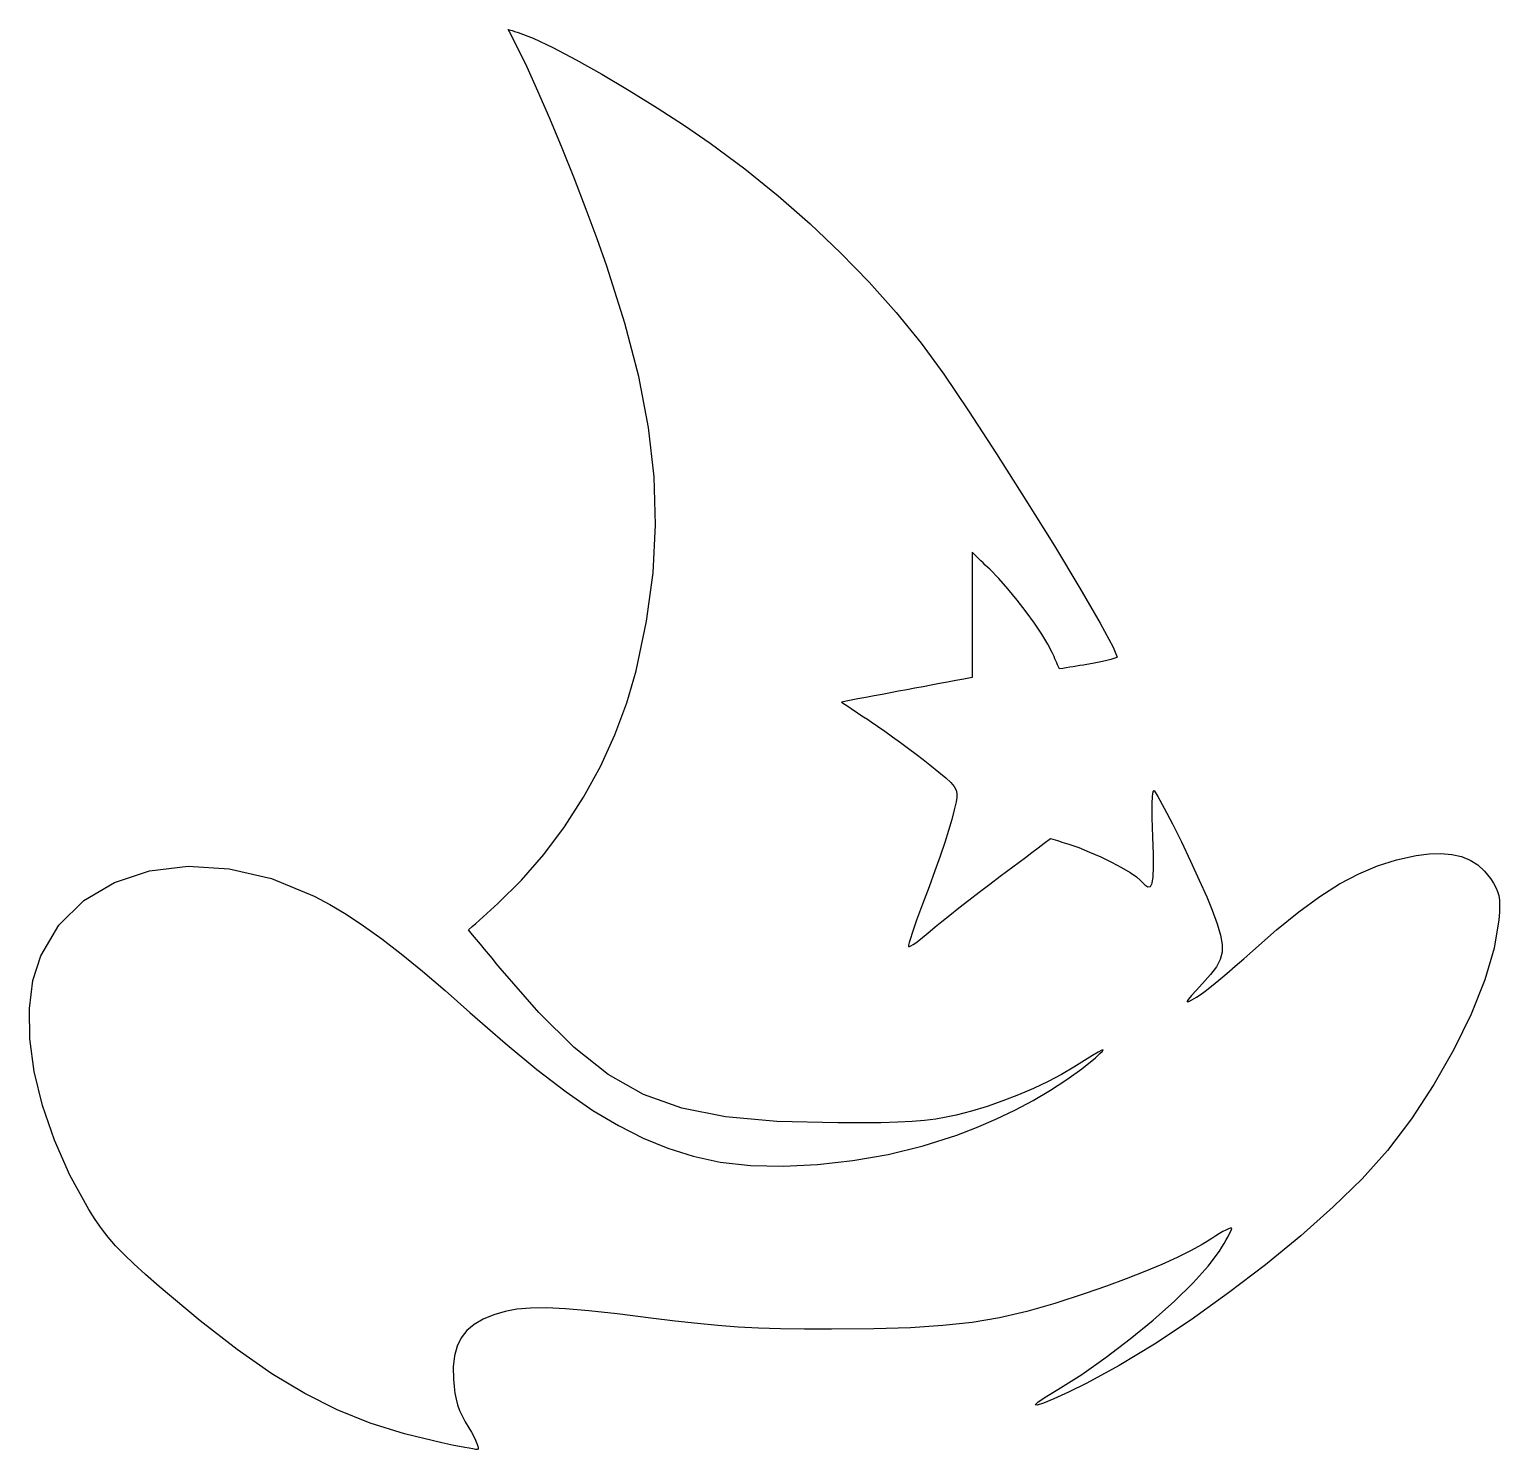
# Model space of a CAD drawing. Extents: x 1.3 to 97.1, y 1.3 to 93.9.
import ezdxf

# ---------------------------------------------------------------- set-up
doc = ezdxf.new("R2010")
doc.units = 0
doc.layers.add('Layer_1', color=7, linetype='CONTINUOUS')

msp = doc.modelspace()

# ---------------------------------------------------------------- linework, layer by layer
at = {"layer": 'Layer_1', "color": 7}
msp.add_lwpolyline([(28.152038, 1.706994), (25.726129, 2.291815), (23.47492, 2.996355), (21.328529, 3.859306), (19.217072, 4.919304), (17.070665, 6.215014), (14.819425, 7.785101), (12.393467, 9.668229), (9.722908, 11.903062), (8.829278, 12.682645), (8.074245, 13.367626), (7.434489, 13.983604), (6.886693, 14.556233), (6.407536, 15.11106), (5.9737, 15.673712), (5.561867, 16.269785), (5.148718, 16.924879), (3.911788, 19.168506), (2.900567, 21.442433), (2.122726, 23.706321), (1.58594, 25.919832), (1.297881, 28.042626), (1.266222, 30.034361), (1.498637, 31.854703), (2.002798, 33.46331), (3.192393, 35.464593), (4.818511, 37.06371), (6.811368, 38.245414), (9.101181, 38.994462), (11.618165, 39.295608), (14.292538, 39.133601), (17.054515, 38.493196), (19.834312, 37.359151), (20.858121, 36.810963), (21.924071, 36.169184), (23.046122, 35.423375), (24.238233, 34.563102), (25.514366, 33.577924), (26.888478, 32.457403), (28.374529, 31.191105), (29.986481, 29.768592), (32.285742, 27.753732), (34.359556, 26.036573), (36.252009, 24.588714), (38.007188, 23.381754), (39.669181, 22.38729), (41.282072, 21.576923), (42.889949, 20.922249), (44.536896, 20.394866), (46.307939, 20.013341), (48.281463, 19.797399), (50.410245, 19.743269), (52.647074, 19.84718), (54.944732, 20.10536), (57.256003, 20.514043), (59.533674, 21.069454), (61.730526, 21.767827), (63.015052, 22.260163), (64.280717, 22.806325), (65.514821, 23.399218), (66.70467, 24.031748), (67.837569, 24.696825), (68.900822, 25.387352), (69.881727, 26.096238), (70.767592, 26.816393), (71.064072, 27.080118), (71.237038, 27.251565), (71.280695, 27.328203), (71.189246, 27.307516), (70.956895, 27.186953), (70.577848, 26.964001), (70.046308, 26.636126), (69.356481, 26.200801), (68.561088, 25.727278), (67.683086, 25.262376), (66.740667, 24.813527), (65.752012, 24.38817), (64.735312, 23.993736), (63.708751, 23.637662), (62.690519, 23.327384), (61.698799, 23.070333), (61.037955, 22.92872), (60.362002, 22.814225), (59.634981, 22.724501), (58.820936, 22.657191), (57.883908, 22.609947), (56.787943, 22.580412), (55.497081, 22.566245), (53.97537, 22.565116), (49.99309, 22.657177), (46.647224, 22.952864), (43.795462, 23.517444), (41.295489, 24.416177), (39.004994, 25.714332), (36.781658, 27.477171), (34.483175, 29.769958), (31.967229, 32.657955), (31.708127, 32.968959), (31.449021, 33.279965), (31.189919, 33.590968), (30.930813, 33.901974), (30.671711, 34.212977), (30.412605, 34.52398), (30.153503, 34.834987), (29.894397, 35.14599), (30.133169, 35.361492), (30.371943, 35.576991), (30.610714, 35.792493), (30.849488, 36.007995), (31.088259, 36.223494), (31.327031, 36.438997), (31.565805, 36.654496), (31.804576, 36.869998), (33.345532, 38.385207), (34.80076, 40.06356), (36.154143, 41.877955), (37.389562, 43.801299), (38.490895, 45.806488), (39.442029, 47.866423), (40.226838, 49.954009), (40.82921, 52.042146), (41.504207, 55.276325), (41.92539, 58.428598), (42.089129, 61.549104), (41.991796, 64.687979), (41.629762, 67.895358), (40.999399, 71.221387), (40.097075, 74.716195), (38.919161, 78.429924), (38.291434, 80.200865), (37.574017, 82.124134), (36.79768, 84.124443), (35.993194, 86.126502), (35.191325, 88.055028), (34.422839, 89.83473), (33.718508, 91.390327), (33.109098, 92.646527), (33.031664, 92.798306), (32.954234, 92.950088), (32.8768, 93.101867), (32.79937, 93.253646), (32.721937, 93.405425), (32.644503, 93.557207), (32.567073, 93.708986), (32.48964, 93.860765), (32.571317, 93.835393), (32.652995, 93.810022), (32.734673, 93.78465), (32.816351, 93.759278), (32.898026, 93.733906), (32.979704, 93.708535), (33.061382, 93.683163), (33.14306, 93.657791), (34.121598, 93.280745), (35.401575, 92.675869), (36.915815, 91.881961), (38.597143, 90.937818), (40.378383, 89.882228), (42.192358, 88.753996), (43.971893, 87.591915), (45.649814, 86.434779), (47.906641, 84.760106), (50.0821, 83.007128), (52.166619, 81.185304), (54.150635, 79.304085), (56.024577, 77.372928), (57.778876, 75.401287), (59.403968, 73.398618), (60.890283, 71.374374), (62.496991, 68.998723), (64.325333, 66.189853), (66.236528, 63.174478), (68.091789, 60.17931), (69.752337, 57.431066), (71.079388, 55.156463), (71.93416, 53.58221), (72.17787, 52.935024), (72.103982, 52.891587), (71.964663, 52.839548), (71.767996, 52.780865), (71.522062, 52.717501), (71.234946, 52.651421), (70.914728, 52.584588), (70.569489, 52.518963), (70.207316, 52.456507), (69.984318, 52.420013), (69.761317, 52.383519), (69.538319, 52.347025), (69.315322, 52.310534), (69.092321, 52.27404), (68.869323, 52.237545), (68.646322, 52.201051), (68.423324, 52.164557), (68.364549, 52.297774), (68.305773, 52.430995), (68.246998, 52.564212), (68.188222, 52.697429), (68.129446, 52.830647), (68.070671, 52.963867), (68.011895, 53.097084), (67.95312, 53.230302), (67.671202, 53.786138), (67.280925, 54.434761), (66.803936, 55.147347), (66.261863, 55.895078), (65.676351, 56.649139), (65.069034, 57.380707), (64.461551, 58.060964), (63.875542, 58.661095), (63.731631, 58.800547), (63.58772, 58.939999), (63.44381, 59.07945), (63.299902, 59.218902), (63.155991, 59.358351), (63.01208, 59.497802), (62.868169, 59.637254), (62.724259, 59.776706), (62.724259, 59.265847), (62.724259, 58.754988), (62.724259, 58.244129), (62.724259, 57.733273), (62.724259, 57.222414), (62.724259, 56.711555), (62.724259, 56.200696), (62.724259, 55.689837), (62.724259, 55.178978), (62.724259, 54.668119), (62.724259, 54.15726), (62.724259, 53.646404), (62.724259, 53.135545), (62.724259, 52.624687), (62.724259, 52.113828), (62.724259, 51.602969), (62.192191, 51.503229), (61.660123, 51.403486), (61.128058, 51.303745), (60.59599, 51.204005), (60.063922, 51.104262), (59.531854, 51.004522), (58.999789, 50.904779), (58.467721, 50.805039), (57.935653, 50.705299), (57.403585, 50.605556), (56.87152, 50.505816), (56.339452, 50.406076), (55.807384, 50.306333), (55.275316, 50.206592), (54.743251, 50.106849), (54.211183, 50.007109), (54.45221, 49.845946), (54.693233, 49.684783), (54.934259, 49.52362), (55.175285, 49.362457), (55.416312, 49.201294), (55.657335, 49.040131), (55.898361, 48.878968), (56.139388, 48.717805), (56.565439, 48.42802), (57.037746, 48.098147), (57.540621, 47.739668), (58.058377, 47.364059), (58.575327, 46.982791), (59.075777, 46.607345), (59.544043, 46.249193), (59.964433, 45.919815), (60.558398, 45.442856), (61.010772, 45.062652), (61.338251, 44.755735), (61.557518, 44.498651), (61.685263, 44.267937), (61.738177, 44.040133), (61.732956, 43.79178), (61.686273, 43.499418), (61.57017, 42.970629), (61.407401, 42.349605), (61.198819, 41.638941), (60.945276, 40.841234), (60.647625, 39.959087), (60.306718, 38.995095), (59.923409, 37.951857), (59.498549, 36.831974), (59.295939, 36.297056), (59.111428, 35.793515), (58.948732, 35.3327), (58.811569, 34.925947), (58.703656, 34.584602), (58.628706, 34.32001), (58.590434, 34.143511), (58.592692, 34.06645), (58.641962, 34.066284), (58.738807, 34.110164), (58.877471, 34.193987), (59.052198, 34.31364), (59.257226, 34.465013), (59.4868, 34.643998), (59.735158, 34.846484), (59.996547, 35.068365), (60.322553, 35.342862), (60.756106, 35.696148), (61.278462, 36.113544), (61.870884, 36.580364), (62.514618, 37.081927), (63.190933, 37.60355), (63.881076, 38.130546), (64.566312, 38.648235), (64.97633, 38.956199), (65.386351, 39.264162), (65.796369, 39.572126), (66.206387, 39.880093), (66.616405, 40.188056), (67.026426, 40.49602), (67.436444, 40.803984), (67.846462, 41.111947), (67.993762, 41.065496), (68.141065, 41.019048), (68.288366, 40.972597), (68.435669, 40.926149), (68.582969, 40.879698), (68.730269, 40.833247), (68.877572, 40.786799), (69.024873, 40.740348), (69.680249, 40.511824), (70.388697, 40.227438), (71.113754, 39.905572), (71.818954, 39.564605), (72.467837, 39.222921), (73.023939, 38.898908), (73.450797, 38.610939), (73.711951, 38.377403), (73.982713, 38.086218), (74.195977, 37.948188), (74.356104, 37.978677), (74.467455, 38.193053), (74.534392, 38.606675), (74.561288, 39.23491), (74.552483, 40.093122), (74.512353, 41.196676), (74.487913, 41.847943), (74.473858, 42.446376), (74.469879, 42.979528), (74.475636, 43.434955), (74.49082, 43.800219), (74.515119, 44.062869), (74.548218, 44.210465), (74.589792, 44.230559), (74.844701, 43.846664), (75.259271, 43.094005), (75.784831, 42.072745), (76.372709, 40.88304), (76.97424, 39.625046), (77.54075, 38.398925), (78.02357, 37.304832), (78.374034, 36.442925), (78.699651, 35.541722), (78.920758, 34.809688), (79.031998, 34.2056), (79.028019, 33.688236), (78.903455, 33.216369), (78.652949, 32.748772), (78.271147, 32.244223), (77.752691, 31.661496), (77.334556, 31.208022), (77.029491, 30.869615), (76.833561, 30.637363), (76.742829, 30.502348), (76.753356, 30.455654), (76.861221, 30.488369), (77.06248, 30.591578), (77.353197, 30.756365), (77.597912, 30.915998), (77.933838, 31.162866), (78.345925, 31.484563), (78.819124, 31.868684), (79.338387, 32.302818), (79.888667, 32.774561), (80.454918, 33.271506), (81.022086, 33.781248), (82.582348, 35.15567), (84.030416, 36.331896), (85.389757, 37.323611), (86.683842, 38.144502), (87.936146, 38.808252), (89.170137, 39.328546), (90.409288, 39.719068), (91.677069, 39.993504), (92.524845, 40.104239), (93.297101, 40.131982), (93.997306, 40.075639), (94.628916, 39.934155), (95.195398, 39.706467), (95.700215, 39.391504), (96.146826, 38.9882), (96.538694, 38.495491), (96.731805, 38.196702), (96.881696, 37.923463), (96.99196, 37.657801), (97.066185, 37.381757), (97.107965, 37.077361), (97.120891, 36.726643), (97.108558, 36.311638), (97.074544, 35.81438), (96.768505, 33.967743), (96.151051, 31.892295), (95.262581, 29.664656), (94.143508, 27.361457), (92.834229, 25.059325), (91.375151, 22.834886), (89.806681, 20.764767), (88.169222, 18.925592), (86.280027, 17.092861), (84.152585, 15.206677), (81.855016, 13.31756), (79.455439, 11.47606), (77.021978, 9.732689), (74.622745, 8.137964), (72.325868, 6.742431), (70.199462, 5.596609), (69.005233, 5.014949), (68.059052, 4.579142), (67.37376, 4.292037), (66.962195, 4.156373), (66.837204, 4.174999), (67.011629, 4.350711), (67.498304, 4.686273), (68.310074, 5.184508), (69.876876, 6.17223), (71.470198, 7.283677), (73.041197, 8.477082), (74.541022, 9.710562), (75.920817, 10.942321), (77.13174, 12.130533), (78.124939, 13.233401), (78.851562, 14.209072), (79.013496, 14.465555), (79.164569, 14.713403), (79.30147, 14.9466), (79.420892, 15.15908), (79.519534, 15.344819), (79.594083, 15.497777), (79.64124, 15.611917), (79.657694, 15.681202), (79.631278, 15.707054), (79.555566, 15.696696), (79.43587, 15.652839), (79.277495, 15.578163), (79.085753, 15.475361), (78.865953, 15.347127), (78.6234, 15.196147), (78.363405, 15.025117), (77.734671, 14.63407), (76.973805, 14.219062), (76.089315, 13.783763), (75.089718, 13.331897), (73.983523, 12.86719), (72.779247, 12.393339), (71.485399, 11.914012), (70.110491, 11.432965), (68.120692, 10.786789), (66.286922, 10.267472), (64.519745, 9.862539), (62.729708, 9.559404), (60.827375, 9.345621), (58.723299, 9.208602), (56.328033, 9.135873), (53.552138, 9.114989), (51.792299, 9.122609), (50.231178, 9.146598), (48.81085, 9.190653), (47.473376, 9.25833), (46.160828, 9.353184), (44.815272, 9.478717), (43.378778, 9.638511), (41.793408, 9.836151), (39.580628, 10.112532), (37.742862, 10.31528), (36.225711, 10.445582), (34.974781, 10.50451), (33.935673, 10.493221), (33.053994, 10.412872), (32.275348, 10.264565), (31.545335, 10.049455), (30.844196, 9.764439), (30.258755, 9.425885), (29.784356, 9.026399), (29.41635, 8.558588), (29.150081, 8.014971), (28.980903, 7.388184), (28.904156, 6.670775), (28.915191, 5.85535), (28.953598, 5.37958), (29.009382, 4.949784), (29.086243, 4.554278), (29.187874, 4.181293), (29.317973, 3.819145), (29.480233, 3.456095), (29.678356, 3.0804), (29.916033, 2.68035), (30.088637, 2.391948), (30.236202, 2.123808), (30.35646, 1.881746), (30.447147, 1.671519), (30.505993, 1.498968), (30.530744, 1.369908), (30.519116, 1.290096), (30.468838, 1.26526), (30.359993, 1.278524), (30.180503, 1.307339), (29.939872, 1.349983), (29.6476, 1.40465), (29.313192, 1.469532), (28.946148, 1.542797), (28.55597, 1.622638), (28.152038, 1.706994)], dxfattribs=at)

doc.saveas('drawing.dxf')
